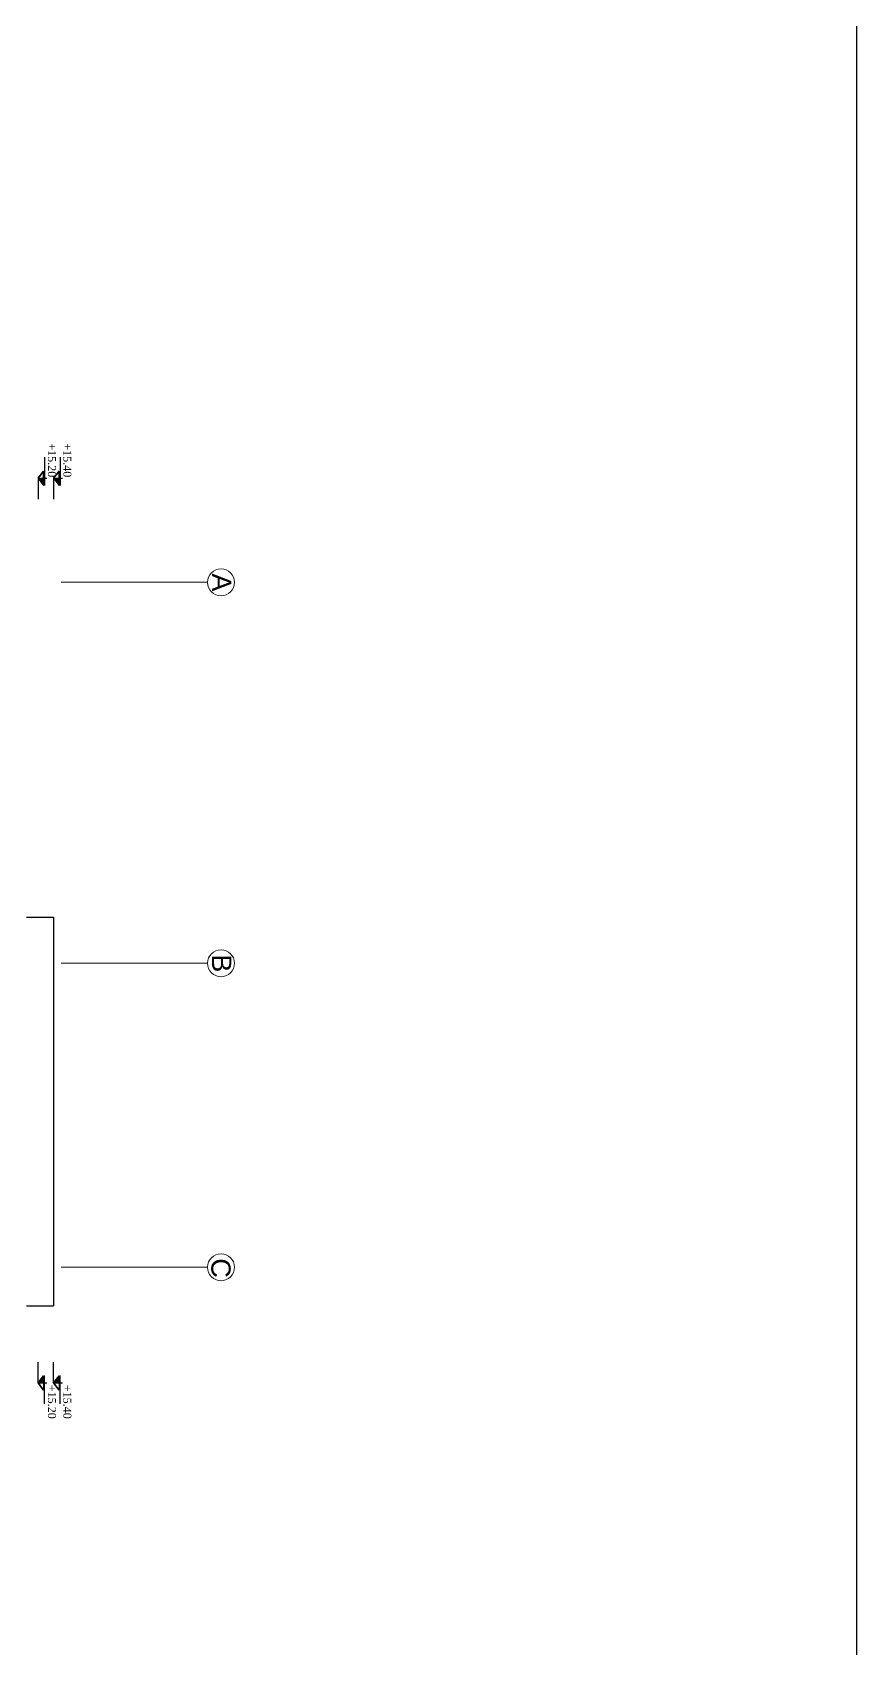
# Model space of a CAD drawing. Header units: centimetres. Extents: x 14449 to 53524, y -19051 to -10746.
# Drawn here: x 19385 to 19653, y -18511 to -17985 of the extents above; entities that cross this region are included whole.
import ezdxf

# ---------------------------------------------------------------- set-up
doc = ezdxf.new("R2010")
doc.units = ezdxf.units.CM
doc.linetypes.add('CENTER2', pattern=[112.5, 75, -12.5, 12.5, -12.5])
doc.layers.add('KOT', color=1, linetype='Continuous')
for name, color, linetype, lineweight in [('P-AKS', 255, 'Continuous', 5), ('rtm-kesit katmanı-04', 33, 'Continuous', 25), ('rtm-sembol kot yazı', 7, 'Continuous', 20)]:
    doc.layers.add(name, color=color, linetype=linetype, lineweight=lineweight)
doc.styles.add('arial_1_18', font='arial.ttf', dxfattribs={"height": 0.2})
doc.styles.add('VAZ-OLCU', font='times.ttf', dxfattribs={"height": 60})

# ---------------------------------------------------------------- blocks, each defined once
blk = doc.blocks.new('kotson')
at = {"layer": 'KOT'}
blk.add_hatch(color=256, dxfattribs=at).paths.add_polyline_path([(0.3, 13.6), (18, 0), (18, 13.6)])
for p, q in [((70, 16), (0, 16)), ((18, 0), (0.3, 13.6)), ((0.3, 13.6), (35.6, 13.6)), ((18, 0), (18, 21.9)), ((35.6, 13.6), (18, 0)), ((18, 0), (35.6, 13.6)), ((18, 0), (18, 13.6)), ((18, 0), (-33.7, 0))]:
    blk.add_line(p, q, dxfattribs=at)

msp = doc.modelspace()

# ---------------------------------------------------------------- linework, layer by layer
at = {"color": 2, "lineweight": 25}
msp.add_lwpolyline([(15476.06, -16583.46), (19653.04, -16583.46), (19653.04, -18783.46), (15476.06, -18783.46)], close=True, dxfattribs=at)
at = {"layer": 'P-AKS', "linetype": 'CENTER2', "elevation": -2.19}
for points in [[(19394.8, -18164.14), (19442.3, -18164.14)], [(19394.8, -18287.89), (19442.3, -18287.89)], [(19394.8, -18386.64), (19442.3, -18386.64)]]:
    msp.add_lwpolyline(points, dxfattribs=at)
at = {"layer": 'P-AKS', "linetype": 'Continuous'}
for centre in [(19446.68, -18164.14, -2.19), (19446.68, -18287.89, -2.19), (19446.68, -18386.64, -2.19)]:
    msp.add_circle(centre, 4.38, dxfattribs=at)
at = {"layer": 'rtm-kesit katmanı-04', "lineweight": 30}
for p, q in [((19383.55, -18272.89, -2.19), (19392.3, -18272.89, -2.19)), ((19392.3, -18272.89, -2.19), (19392.3, -18399.14, -2.19)), ((19383.55, -18399.14, -2.19), (19392.3, -18399.14, -2.19))]:
    msp.add_line(p, q, dxfattribs=at)

# ---------------------------------------------------------------- block references
at = {"layer": 'KOT', "yscale": 0.13125, "zscale": 0.13125, "rotation": 270.0000000000002}
for p, xscale in [((19387.3, -18132.68, -2.19), -0.13125), ((19392.3, -18132.68, -2.19), -0.13125), ((19387.3, -18421.86, -2.19), 0.13125), ((19392.3, -18421.86, -2.19), 0.13125)]:
    msp.add_blockref('kotson', p, dxfattribs=dict(at, xscale=xscale))

# ---------------------------------------------------------------- texts
at = {"layer": 'P-AKS', "linetype": 'Continuous', "style": 'arial_1_18'}
for s, p in [('A', (19443.77, -18161.26, -2.19)), ('B', (19443.77, -18285.01, -2.19)), ('C', (19443.53, -18383.76, -2.19))]:
    msp.add_text(s, height=6.25, rotation=270, dxfattribs=at).set_placement(p)
at = {"layer": 'rtm-sembol kot yazı', "style": 'VAZ-OLCU'}
for s, p in [('+15.20', (19390.5, -18118.98, -25.16)), ('+15.40', (19395.5, -18118.98, -25.16)), ('+15.20', (19390.5, -18424.83, -25.16)), ('+15.40', (19395.5, -18424.83, -25.16))]:
    msp.add_text(s, height=2.6, rotation=270, dxfattribs=at).set_placement(p)

doc.saveas('drawing.dxf')
